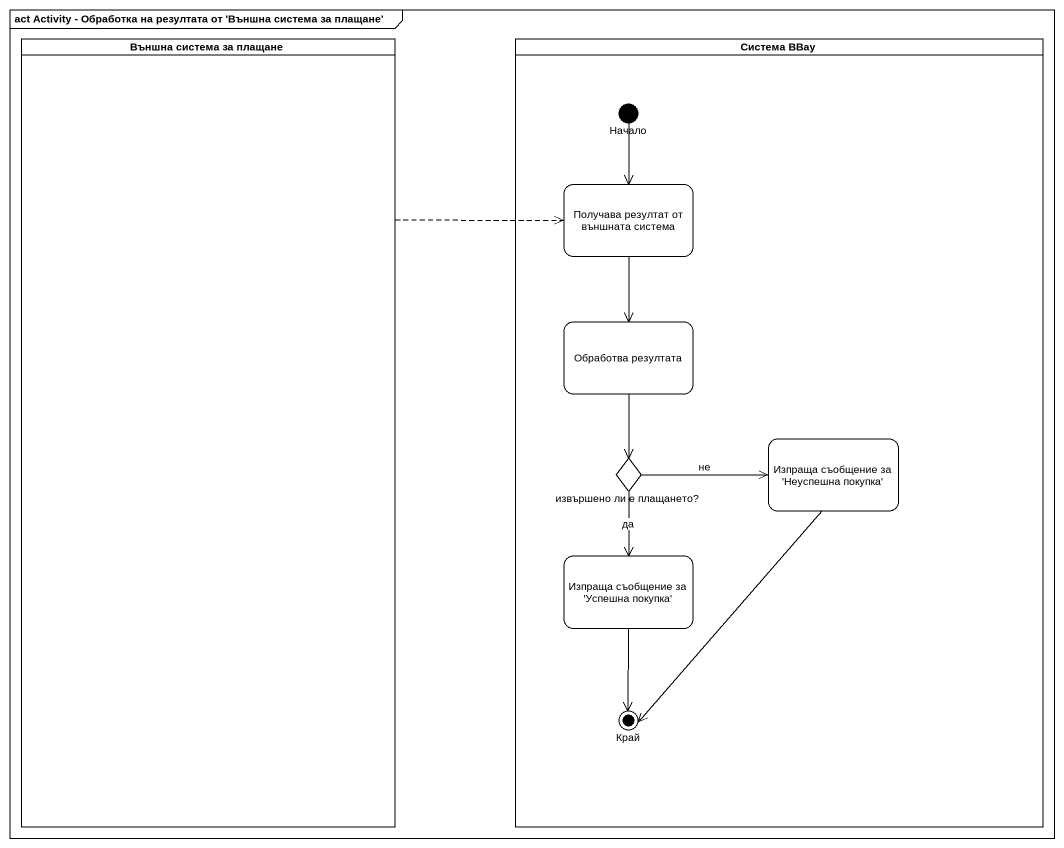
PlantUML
@startuml
mainframe act Activity - Обработка на резултата от 'Външна система за плащане'
hide empty description
state "Външна система за плащане" as Външна_система_за_плащане <<partition>>
state "Система BBay" as Система_BBay <<partition>> {
  state Начало <<start>>
  state "Получава резултат от външната система" as Получава_резултат_от
  state "Обработва резултата" as Обработва_резултата
  state "извършено ли е плащането?" as извършено_ли_е_плащането <<choice>>
  state "Изпраща съобщение за 'Неуспешна покупка'" as Изпраща_съобщение_за
  state "Изпраща съобщение за 'Успешна покупка'" as Изпраща_съобщение_за_2
  state Край <<end>>
}
Външна_система_за_плащане -right[dashed]-> Получава_резултат_от
Начало --> Получава_резултат_от
Получава_резултат_от --> Обработва_резултата
Обработва_резултата --> извършено_ли_е_плащането
извършено_ли_е_плащането -right-> Изпраща_съобщение_за : не
извършено_ли_е_плащането --> Изпраща_съобщение_за_2 : да
Изпраща_съобщение_за --> Край
Изпраща_съобщение_за_2 --> Край
@enduml
